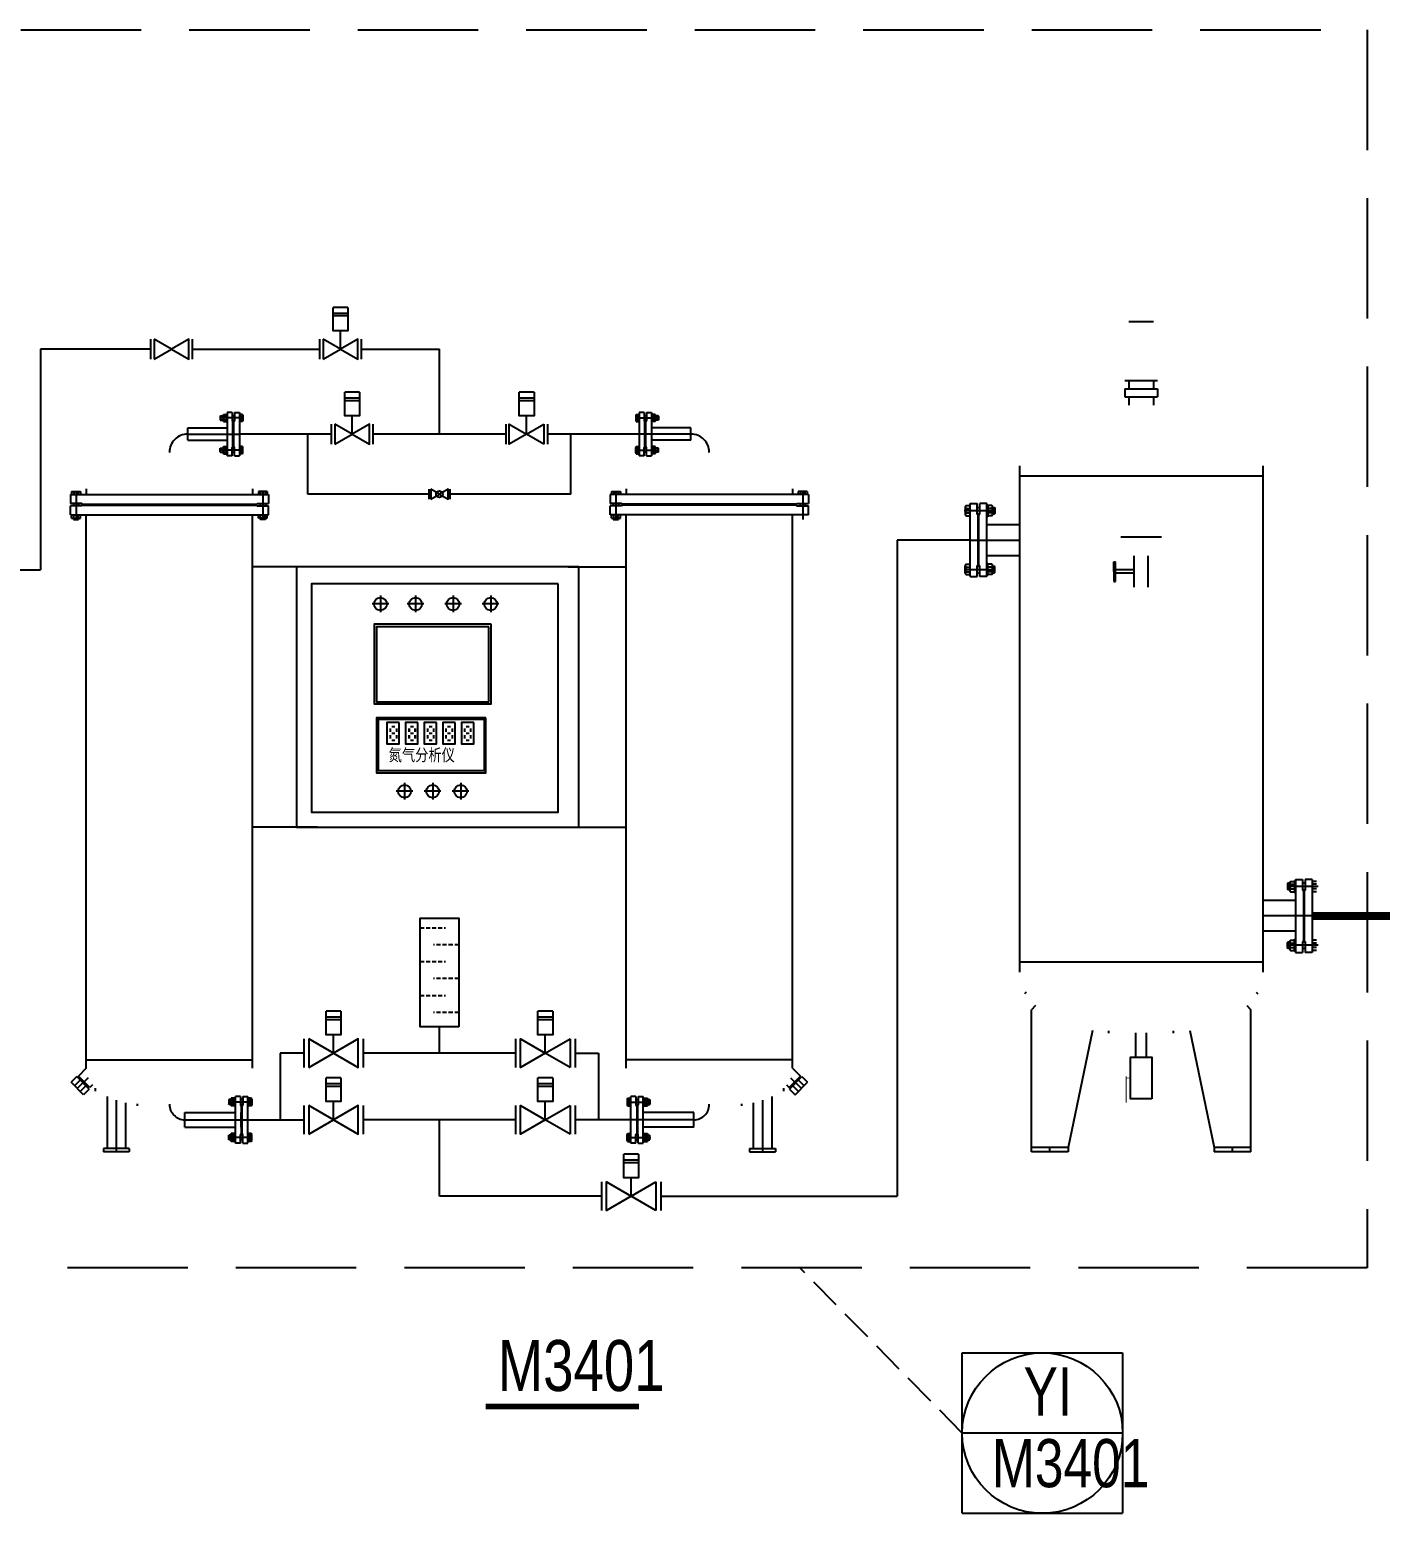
# Model space of a CAD drawing. Header units: millimetres. Extents: x 9671 to 25689, y -17516 to -2951.
# Drawn here: x 24621.1 to 24705.2, y -4465 to -4372.5 of the extents above; entities that cross this region are included whole.
import ezdxf

# ---------------------------------------------------------------- set-up
doc = ezdxf.new("R2010")
doc.units = ezdxf.units.MM
for name, pattern in [('CENTER', [50.8, 31.75, -6.35, 6.35, -6.35]), ('DASH', [0.35, 0.25, -0.1]), ('HIDDEN', [0.375, 0.25, -0.125])]:
    doc.linetypes.add(name, pattern=pattern)
for name, color, linetype in [('instrument', 3, 'Continuous'), ('PUB_TEXT', 7, 'Continuous'), ('sb', 2, 'Continuous'), ('信号线', 6, 'DASH'), ('图框', 4, 'Continuous')]:
    doc.layers.add(name, color=color, linetype=linetype)
doc.layers.add('放空气管', color=7, linetype='o_LINE', lineweight=30)
doc.styles.add('QSDI', font='SimSun.ttf', dxfattribs={"width": 0.8})
doc.styles.add('SEI', font='vcadtxt1.shx', dxfattribs={"width": 0.8, "bigfont": 'vcadhz.shx'})
doc.styles.add('标准绘图汉字', font='VCADTXT1', dxfattribs={"width": 0.8, "bigfont": 'VCADHZ'})
doc.linetypes.add('o_LINE', pattern='A,0.5,-0.2,["o",Standard,S=0.1,R=0,X=-0.1,Y=-0.05],-0.2', length=0.9)

msp = doc.modelspace()

# ---------------------------------------------------------------- linework, layer by layer
for p, q in [((24640.902, -4389.856), (24639.977, -4389.856)), ((24640.902, -4390.221), (24639.977, -4390.221)), ((24640.902, -4390.381), (24639.977, -4390.381)), ((24689.575, -4390.735), (24691.093, -4390.735)), ((24628.603, -4391.837), (24628.603, -4393.085)), ((24629.902, -4392.461), (24628.821, -4391.837)), ((24628.821, -4391.837), (24628.821, -4393.085)), ((24631.202, -4391.837), (24631.202, -4393.085)), ((24639.14, -4391.837), (24639.14, -4393.085)), ((24639.358, -4391.837), (24639.358, -4393.085)), ((24640.439, -4392.461), (24639.358, -4391.837)), ((24640.439, -4392.461), (24640.439, -4391.317)), ((24641.739, -4391.837), (24641.739, -4393.085)), ((24628.603, -4392.461), (24621.739, -4392.461)), ((24621.739, -4392.461), (24621.739, -4406.199)), ((24628.821, -4393.085), (24629.902, -4392.461)), ((24631.202, -4392.461), (24639.14, -4392.461)), ((24639.358, -4393.085), (24640.439, -4392.461)), ((24641.739, -4392.461), (24646.601, -4392.461)), ((24646.601, -4397.745), (24646.601, -4392.461)), ((24689.322, -4394.41), (24691.345, -4394.41)), ((24689.575, -4394.41), (24689.575, -4394.916)), ((24689.995, -4394.41), (24690.673, -4394.41)), ((24691.093, -4394.41), (24691.093, -4394.916)), ((24641.627, -4395.141), (24640.702, -4395.141)), ((24641.627, -4395.506), (24640.702, -4395.506)), ((24652.501, -4395.141), (24651.576, -4395.141)), ((24652.501, -4395.506), (24651.576, -4395.506)), ((24689.322, -4394.916), (24691.345, -4394.916)), ((24689.322, -4394.916), (24689.322, -4395.422)), ((24689.322, -4395.422), (24691.345, -4395.422)), ((24689.575, -4395.422), (24689.575, -4395.938)), ((24691.093, -4395.422), (24691.093, -4395.938)), ((24691.345, -4394.916), (24691.345, -4395.422)), ((24633.34, -4396.48), (24633.34, -4396.998)), ((24633.34, -4396.48), (24633.381, -4396.48)), ((24633.381, -4396.39), (24633.381, -4399.1)), ((24633.686, -4396.39), (24633.381, -4396.39)), ((24633.686, -4396.39), (24633.686, -4396.92)), ((24633.844, -4396.39), (24633.844, -4396.92)), ((24633.844, -4396.39), (24634.149, -4396.39)), ((24634.149, -4396.39), (24634.149, -4399.1)), ((24641.627, -4395.665), (24640.702, -4395.665)), ((24652.501, -4395.665), (24651.576, -4395.665)), ((24659.054, -4396.39), (24659.054, -4399.1)), ((24659.359, -4396.39), (24659.054, -4396.39)), ((24659.359, -4396.39), (24659.359, -4396.92)), ((24659.517, -4396.39), (24659.517, -4396.92)), ((24659.517, -4396.39), (24659.822, -4396.39)), ((24659.822, -4396.39), (24659.822, -4399.1)), ((24659.862, -4396.48), (24659.822, -4396.48)), ((24659.862, -4396.48), (24659.862, -4396.998)), ((24630.924, -4398.126), (24630.924, -4397.364)), ((24630.924, -4397.364), (24633.381, -4397.364)), ((24632.948, -4396.621), (24632.96, -4396.611)), ((24632.948, -4396.621), (24632.948, -4396.862)), ((24632.948, -4396.862), (24632.96, -4396.872)), ((24632.96, -4396.611), (24632.96, -4396.872)), ((24632.96, -4396.611), (24633.134, -4396.611)), ((24632.96, -4396.872), (24633.134, -4396.872)), ((24633.134, -4396.57), (24633.134, -4396.913)), ((24633.157, -4396.516), (24633.34, -4396.516)), ((24633.157, -4396.629), (24633.34, -4396.629)), ((24633.157, -4396.854), (24633.34, -4396.854)), ((24633.157, -4396.967), (24633.34, -4396.967)), ((24633.34, -4396.998), (24633.381, -4396.998)), ((24633.686, -4396.611), (24633.844, -4396.611)), ((24633.686, -4396.872), (24633.844, -4396.872)), ((24633.742, -4398.505), (24633.742, -4396.985)), ((24633.788, -4396.985), (24633.742, -4396.985)), ((24633.788, -4398.505), (24633.788, -4396.985)), ((24634.333, -4396.516), (24634.149, -4396.516)), ((24634.333, -4396.629), (24634.149, -4396.629)), ((24634.333, -4396.854), (24634.149, -4396.854)), ((24634.333, -4396.967), (24634.149, -4396.967)), ((24634.356, -4396.57), (24634.356, -4396.913)), ((24639.865, -4397.121), (24639.865, -4398.369)), ((24641.164, -4397.745), (24640.084, -4397.121)), ((24640.084, -4397.121), (24640.084, -4398.369)), ((24641.164, -4397.745), (24641.164, -4396.601)), ((24642.464, -4397.121), (24642.464, -4398.369)), ((24650.739, -4397.121), (24650.739, -4398.369)), ((24652.038, -4397.745), (24652.038, -4396.601)), ((24652.038, -4397.745), (24653.119, -4397.121)), ((24653.119, -4397.121), (24653.119, -4398.369)), ((24653.338, -4397.121), (24653.338, -4398.369)), ((24658.847, -4396.57), (24658.847, -4396.913)), ((24658.87, -4396.516), (24659.054, -4396.516)), ((24658.87, -4396.629), (24659.054, -4396.629)), ((24658.87, -4396.854), (24659.054, -4396.854)), ((24658.87, -4396.967), (24659.054, -4396.967)), ((24659.517, -4396.611), (24659.359, -4396.611)), ((24659.517, -4396.872), (24659.359, -4396.872)), ((24659.415, -4398.505), (24659.415, -4396.985)), ((24659.415, -4396.985), (24659.461, -4396.985)), ((24659.461, -4398.505), (24659.461, -4396.985)), ((24659.862, -4396.998), (24659.822, -4396.998)), ((24662.279, -4397.364), (24659.822, -4397.364)), ((24660.046, -4396.516), (24659.862, -4396.516)), ((24660.046, -4396.629), (24659.862, -4396.629)), ((24660.046, -4396.854), (24659.862, -4396.854)), ((24660.046, -4396.967), (24659.862, -4396.967)), ((24660.069, -4396.57), (24660.069, -4396.913)), ((24660.243, -4396.611), (24660.069, -4396.611)), ((24660.243, -4396.872), (24660.069, -4396.872)), ((24660.243, -4396.611), (24660.243, -4396.872)), ((24660.255, -4396.621), (24660.243, -4396.611)), ((24660.255, -4396.862), (24660.243, -4396.872)), ((24660.255, -4396.621), (24660.255, -4396.862)), ((24662.279, -4398.126), (24662.279, -4397.364)), ((24630.924, -4398.126), (24633.381, -4398.126)), ((24639.865, -4397.745), (24634.149, -4397.745)), ((24638.413, -4401.488), (24638.413, -4397.745)), ((24640.084, -4398.369), (24641.164, -4397.745)), ((24650.739, -4397.745), (24642.464, -4397.745)), ((24653.119, -4398.369), (24652.038, -4397.745)), ((24659.054, -4397.745), (24653.338, -4397.745)), ((24654.79, -4401.488), (24654.79, -4397.745)), ((24662.279, -4398.126), (24659.822, -4398.126)), ((24632.948, -4398.628), (24632.96, -4398.618)), ((24632.948, -4398.869), (24632.948, -4398.628)), ((24632.948, -4398.869), (24632.96, -4398.879)), ((24632.96, -4398.879), (24632.96, -4398.618)), ((24632.96, -4398.618), (24633.134, -4398.618)), ((24632.96, -4398.879), (24633.134, -4398.879)), ((24633.134, -4398.92), (24633.134, -4398.577)), ((24633.157, -4398.523), (24633.34, -4398.523)), ((24633.157, -4398.636), (24633.34, -4398.636)), ((24633.157, -4398.861), (24633.34, -4398.861)), ((24633.157, -4398.974), (24633.34, -4398.974)), ((24633.34, -4399.01), (24633.34, -4398.492)), ((24633.34, -4398.492), (24633.381, -4398.492)), ((24633.34, -4399.01), (24633.381, -4399.01)), ((24633.686, -4399.1), (24633.381, -4399.1)), ((24633.686, -4399.1), (24633.686, -4398.57)), ((24633.686, -4398.618), (24633.844, -4398.618)), ((24633.686, -4398.879), (24633.844, -4398.879)), ((24633.788, -4398.505), (24633.742, -4398.505)), ((24633.844, -4399.1), (24633.844, -4398.57)), ((24633.844, -4399.1), (24634.149, -4399.1)), ((24634.333, -4398.523), (24634.149, -4398.523)), ((24634.333, -4398.636), (24634.149, -4398.636)), ((24634.333, -4398.861), (24634.149, -4398.861)), ((24634.333, -4398.974), (24634.149, -4398.974)), ((24634.356, -4398.92), (24634.356, -4398.577)), ((24658.847, -4398.92), (24658.847, -4398.577)), ((24658.87, -4398.523), (24659.054, -4398.523)), ((24658.87, -4398.636), (24659.054, -4398.636)), ((24658.87, -4398.861), (24659.054, -4398.861)), ((24658.87, -4398.974), (24659.054, -4398.974)), ((24659.359, -4399.1), (24659.054, -4399.1)), ((24659.359, -4399.1), (24659.359, -4398.57)), ((24659.517, -4398.618), (24659.359, -4398.618)), ((24659.517, -4398.879), (24659.359, -4398.879)), ((24659.415, -4398.505), (24659.461, -4398.505)), ((24659.517, -4399.1), (24659.517, -4398.57)), ((24659.517, -4399.1), (24659.822, -4399.1)), ((24659.862, -4398.492), (24659.822, -4398.492)), ((24659.862, -4399.01), (24659.822, -4399.01)), ((24659.862, -4399.01), (24659.862, -4398.492)), ((24660.046, -4398.523), (24659.862, -4398.523)), ((24660.046, -4398.636), (24659.862, -4398.636)), ((24660.046, -4398.861), (24659.862, -4398.861)), ((24660.046, -4398.974), (24659.862, -4398.974)), ((24660.069, -4398.92), (24660.069, -4398.577)), ((24660.243, -4398.618), (24660.069, -4398.618)), ((24660.243, -4398.879), (24660.069, -4398.879)), ((24660.243, -4398.879), (24660.243, -4398.618)), ((24660.255, -4398.628), (24660.243, -4398.618)), ((24660.255, -4398.869), (24660.243, -4398.879)), ((24660.255, -4398.869), (24660.255, -4398.628)), ((24682.747, -4399.721), (24682.747, -4431.271)), ((24697.921, -4399.721), (24697.921, -4431.271)), ((24682.747, -4400.353), (24697.921, -4400.353)), ((24623.608, -4401.514), (24635.951, -4401.514)), ((24623.608, -4401.514), (24623.608, -4402.073)), ((24623.681, -4401.313), (24623.681, -4401.514)), ((24623.681, -4401.313), (24624.237, -4401.313)), ((24623.82, -4401.313), (24623.82, -4401.514)), ((24624.098, -4401.313), (24624.098, -4401.514)), ((24624.237, -4401.313), (24624.237, -4401.514)), ((24624.601, -4401.151), (24624.601, -4401.514)), ((24634.958, -4401.151), (24634.958, -4401.514)), ((24635.322, -4401.313), (24635.322, -4401.514)), ((24635.878, -4401.313), (24635.322, -4401.313)), ((24635.462, -4401.313), (24635.462, -4401.514)), ((24635.739, -4401.313), (24635.739, -4401.514)), ((24635.878, -4401.313), (24635.878, -4401.514)), ((24635.951, -4401.514), (24635.951, -4402.073)), ((24645.952, -4401.488), (24638.413, -4401.488)), ((24645.952, -4401.176), (24645.952, -4401.8)), ((24646.601, -4401.488), (24646.061, -4401.176)), ((24646.061, -4401.176), (24646.061, -4401.8)), ((24646.061, -4401.8), (24646.601, -4401.488)), ((24647.251, -4401.176), (24647.251, -4401.8)), ((24654.79, -4401.488), (24647.251, -4401.488)), ((24669.595, -4401.514), (24657.251, -4401.514)), ((24657.251, -4401.514), (24657.251, -4402.073)), ((24657.325, -4401.313), (24657.881, -4401.313)), ((24657.325, -4401.313), (24657.325, -4401.514)), ((24657.464, -4401.313), (24657.464, -4401.514)), ((24657.741, -4401.313), (24657.741, -4401.514)), ((24657.881, -4401.313), (24657.881, -4401.514)), ((24658.245, -4401.151), (24658.245, -4401.514)), ((24668.601, -4401.151), (24668.601, -4401.514)), ((24668.966, -4401.313), (24668.966, -4401.514)), ((24669.522, -4401.313), (24668.966, -4401.313)), ((24669.105, -4401.313), (24669.105, -4401.514)), ((24669.382, -4401.313), (24669.382, -4401.514)), ((24669.522, -4401.313), (24669.522, -4401.514)), ((24669.595, -4401.514), (24669.595, -4402.073)), ((24624.318, -4402.073), (24623.608, -4402.073)), ((24623.608, -4402.776), (24623.608, -4402.217)), ((24624.318, -4402.217), (24623.608, -4402.217)), ((24623.608, -4402.776), (24635.951, -4402.776)), ((24623.681, -4402.977), (24623.681, -4402.776)), ((24623.798, -4402.073), (24623.798, -4402.217)), ((24623.82, -4402.977), (24623.82, -4402.776)), ((24624.098, -4402.977), (24624.098, -4402.776)), ((24624.12, -4402.073), (24624.12, -4402.217)), ((24624.237, -4402.977), (24624.237, -4402.776)), ((24624.36, -4402.116), (24624.318, -4402.073)), ((24624.36, -4402.174), (24624.318, -4402.217)), ((24624.36, -4402.116), (24635.199, -4402.116)), ((24624.36, -4402.174), (24624.36, -4402.116)), ((24624.36, -4402.174), (24635.199, -4402.174)), ((24624.601, -4437.251), (24624.601, -4402.776)), ((24634.958, -4437.251), (24634.958, -4402.776)), ((24635.199, -4402.116), (24635.241, -4402.073)), ((24635.199, -4402.174), (24635.199, -4402.116)), ((24635.199, -4402.174), (24635.241, -4402.217)), ((24635.241, -4402.073), (24635.951, -4402.073)), ((24635.241, -4402.073), (24635.44, -4402.073)), ((24635.241, -4402.217), (24635.951, -4402.217)), ((24635.241, -4402.217), (24635.44, -4402.217)), ((24635.322, -4402.977), (24635.322, -4402.776)), ((24635.44, -4402.073), (24635.44, -4402.217)), ((24635.462, -4402.977), (24635.462, -4402.776)), ((24635.739, -4402.977), (24635.739, -4402.776)), ((24635.761, -4402.073), (24635.761, -4402.217)), ((24635.878, -4402.977), (24635.878, -4402.776)), ((24635.951, -4402.776), (24635.951, -4402.217)), ((24657.961, -4402.073), (24657.251, -4402.073)), ((24657.961, -4402.217), (24657.251, -4402.217)), ((24657.251, -4402.776), (24657.251, -4402.217)), ((24669.595, -4402.776), (24657.251, -4402.776)), ((24657.325, -4402.977), (24657.325, -4402.776)), ((24657.442, -4402.073), (24657.442, -4402.217)), ((24657.464, -4402.977), (24657.464, -4402.776)), ((24657.741, -4402.977), (24657.741, -4402.776)), ((24657.961, -4402.073), (24657.763, -4402.073)), ((24657.763, -4402.073), (24657.763, -4402.217)), ((24657.961, -4402.217), (24657.763, -4402.217)), ((24657.881, -4402.977), (24657.881, -4402.776)), ((24658.004, -4402.116), (24657.961, -4402.073)), ((24658.004, -4402.174), (24657.961, -4402.217)), ((24668.842, -4402.116), (24658.004, -4402.116)), ((24658.004, -4402.174), (24658.004, -4402.116)), ((24668.842, -4402.174), (24658.004, -4402.174)), ((24658.245, -4437.251), (24658.245, -4402.776)), ((24668.601, -4437.251), (24668.601, -4402.776)), ((24668.842, -4402.116), (24668.885, -4402.073)), ((24668.842, -4402.174), (24668.842, -4402.116)), ((24668.842, -4402.174), (24668.885, -4402.217)), ((24668.885, -4402.073), (24669.595, -4402.073)), ((24668.885, -4402.217), (24669.595, -4402.217)), ((24669.083, -4402.073), (24669.083, -4402.217)), ((24669.404, -4402.073), (24669.404, -4402.217)), ((24669.595, -4402.776), (24669.595, -4402.217)), ((24679.375, -4402.28), (24679.375, -4402.751)), ((24679.411, -4402.195), (24679.674, -4402.195)), ((24679.411, -4402.372), (24679.674, -4402.372)), ((24679.411, -4402.658), (24679.674, -4402.658)), ((24679.411, -4402.84), (24679.674, -4402.84)), ((24679.674, -4406.624), (24679.674, -4402.072)), ((24679.674, -4402.072), (24680.123, -4402.072)), ((24680.123, -4402.717), (24680.123, -4402.072)), ((24680.123, -4402.313), (24680.275, -4402.313)), ((24680.123, -4402.743), (24680.123, -4402.717)), ((24680.123, -4402.717), (24680.275, -4402.717)), ((24680.18, -4402.806), (24680.123, -4402.743)), ((24680.18, -4405.891), (24680.18, -4402.806)), ((24680.18, -4402.806), (24680.218, -4402.806)), ((24680.218, -4402.806), (24680.275, -4402.743)), ((24680.218, -4405.891), (24680.218, -4402.806)), ((24680.275, -4402.717), (24680.275, -4402.072)), ((24680.724, -4402.072), (24680.275, -4402.072)), ((24680.275, -4402.743), (24680.275, -4402.717)), ((24680.724, -4406.624), (24680.724, -4402.072)), ((24680.774, -4402.147), (24680.724, -4402.147)), ((24680.774, -4402.894), (24680.724, -4402.894)), ((24680.774, -4402.147), (24680.774, -4402.894)), ((24681.037, -4402.195), (24680.774, -4402.195)), ((24681.037, -4402.372), (24680.774, -4402.372)), ((24681.037, -4402.658), (24680.774, -4402.658)), ((24681.037, -4402.84), (24680.774, -4402.84)), ((24681.074, -4402.28), (24681.074, -4402.751)), ((24681.074, -4402.313), (24681.197, -4402.313)), ((24681.074, -4402.717), (24681.197, -4402.717)), ((24681.197, -4402.313), (24681.222, -4402.338)), ((24681.197, -4402.313), (24681.197, -4402.717)), ((24681.222, -4402.692), (24681.197, -4402.717)), ((24681.222, -4402.338), (24681.222, -4402.692)), ((24623.681, -4402.977), (24624.237, -4402.977)), ((24623.798, -4402.977), (24623.798, -4403.057)), ((24623.798, -4403.057), (24624.12, -4403.057)), ((24624.12, -4402.977), (24624.12, -4403.057)), ((24635.878, -4402.977), (24635.322, -4402.977)), ((24635.44, -4402.977), (24635.44, -4403.057)), ((24635.761, -4403.057), (24635.44, -4403.057)), ((24635.761, -4402.977), (24635.761, -4403.057)), ((24657.325, -4402.977), (24657.881, -4402.977)), ((24657.442, -4402.977), (24657.442, -4403.057)), ((24657.442, -4403.057), (24657.763, -4403.057)), ((24657.763, -4402.977), (24657.763, -4403.057)), ((24680.724, -4403.387), (24682.747, -4403.387)), ((24675.132, -4404.348), (24675.132, -4445.233)), ((24679.674, -4404.348), (24675.132, -4404.348)), ((24680.724, -4405.309), (24682.747, -4405.309)), ((24688.639, -4405.696), (24688.742, -4405.696)), ((24688.639, -4406.315), (24688.639, -4405.696)), ((24688.742, -4406.934), (24688.742, -4405.696)), ((24689.907, -4407.294), (24689.907, -4405.337)), ((24690.761, -4407.294), (24690.761, -4405.337)), ((24620.037, -4406.199), (24621.739, -4406.199)), ((24638.998, -4406.009), (24634.958, -4406.009)), ((24654.63, -4406.009), (24658.245, -4406.009)), ((24679.375, -4406.417), (24679.375, -4405.946)), ((24679.411, -4405.857), (24679.674, -4405.857)), ((24679.411, -4406.039), (24679.674, -4406.039)), ((24679.411, -4406.325), (24679.674, -4406.325)), ((24679.411, -4406.502), (24679.674, -4406.502)), ((24679.674, -4406.624), (24680.123, -4406.624)), ((24680.123, -4405.954), (24680.18, -4405.891)), ((24680.123, -4405.98), (24680.123, -4405.954)), ((24680.123, -4406.624), (24680.123, -4405.98)), ((24680.123, -4405.98), (24680.275, -4405.98)), ((24680.123, -4406.384), (24680.275, -4406.384)), ((24680.18, -4405.891), (24680.218, -4405.891)), ((24680.275, -4405.954), (24680.218, -4405.891)), ((24680.275, -4405.98), (24680.275, -4405.954)), ((24680.275, -4406.624), (24680.275, -4405.98)), ((24680.724, -4406.624), (24680.275, -4406.624)), ((24680.774, -4405.803), (24680.724, -4405.803)), ((24680.774, -4406.55), (24680.724, -4406.55)), ((24680.774, -4406.55), (24680.774, -4405.803)), ((24681.037, -4405.857), (24680.774, -4405.857)), ((24681.037, -4406.039), (24680.774, -4406.039)), ((24681.037, -4406.325), (24680.774, -4406.325)), ((24681.037, -4406.502), (24680.774, -4406.502)), ((24681.074, -4406.417), (24681.074, -4405.946)), ((24681.074, -4405.98), (24681.197, -4405.98)), ((24681.074, -4406.384), (24681.197, -4406.384)), ((24681.197, -4406.384), (24681.197, -4405.98)), ((24681.222, -4406.005), (24681.197, -4405.98)), ((24681.197, -4406.384), (24681.222, -4406.359)), ((24681.222, -4406.359), (24681.222, -4406.005)), ((24688.639, -4406.315), (24688.639, -4406.934)), ((24689.907, -4406.212), (24688.742, -4406.212)), ((24689.907, -4406.418), (24688.742, -4406.418)), ((24688.639, -4406.934), (24688.742, -4406.934)), ((24643.545, -4416.099), (24643.545, -4416.298)), ((24643.545, -4416.517), (24643.545, -4416.716)), ((24643.827, -4415.99), (24643.641, -4415.99)), ((24643.827, -4416.402), (24643.641, -4416.402)), ((24643.641, -4416.814), (24643.827, -4416.814)), ((24643.921, -4416.099), (24643.921, -4416.298)), ((24643.921, -4416.517), (24643.921, -4416.716)), ((24644.706, -4416.099), (24644.706, -4416.298)), ((24644.706, -4416.517), (24644.706, -4416.716)), ((24644.71, -4416.099), (24644.71, -4416.298)), ((24644.71, -4416.517), (24644.71, -4416.716)), ((24644.987, -4415.99), (24644.801, -4415.99)), ((24644.987, -4416.402), (24644.801, -4416.402)), ((24644.801, -4416.814), (24644.987, -4416.814)), ((24644.991, -4415.99), (24644.806, -4415.99)), ((24644.991, -4416.402), (24644.806, -4416.402)), ((24644.806, -4416.814), (24644.991, -4416.814)), ((24645.081, -4416.099), (24645.081, -4416.298)), ((24645.081, -4416.517), (24645.081, -4416.716)), ((24645.086, -4416.099), (24645.086, -4416.298)), ((24645.086, -4416.517), (24645.086, -4416.716)), ((24645.87, -4416.099), (24645.87, -4416.298)), ((24645.87, -4416.517), (24645.87, -4416.716)), ((24646.152, -4415.99), (24645.966, -4415.99)), ((24646.152, -4416.402), (24645.966, -4416.402)), ((24645.966, -4416.814), (24646.152, -4416.814)), ((24646.246, -4416.099), (24646.246, -4416.298)), ((24646.246, -4416.517), (24646.246, -4416.716)), ((24647.015, -4416.099), (24647.015, -4416.298)), ((24647.015, -4416.517), (24647.015, -4416.716)), ((24647.296, -4415.99), (24647.111, -4415.99)), ((24647.296, -4416.402), (24647.111, -4416.402)), ((24647.111, -4416.814), (24647.296, -4416.814)), ((24647.391, -4416.099), (24647.391, -4416.298)), ((24647.391, -4416.517), (24647.391, -4416.716)), ((24648.175, -4416.099), (24648.175, -4416.298)), ((24648.175, -4416.517), (24648.175, -4416.716)), ((24648.456, -4415.99), (24648.27, -4415.99)), ((24648.456, -4416.402), (24648.27, -4416.402)), ((24648.27, -4416.814), (24648.456, -4416.814)), ((24648.55, -4416.099), (24648.55, -4416.298)), ((24648.55, -4416.517), (24648.55, -4416.716)), ((24638.998, -4422.235), (24634.958, -4422.235)), ((24654.63, -4422.235), (24658.245, -4422.235)), ((24699.471, -4425.735), (24699.446, -4425.76)), ((24699.446, -4425.76), (24699.446, -4426.114)), ((24699.471, -4425.735), (24699.471, -4426.14)), ((24699.594, -4425.735), (24699.471, -4425.735)), ((24699.594, -4425.702), (24699.594, -4426.173)), ((24699.63, -4425.617), (24699.893, -4425.617)), ((24699.63, -4425.795), (24699.893, -4425.795)), ((24699.63, -4426.08), (24699.893, -4426.08)), ((24699.893, -4425.569), (24699.893, -4426.316)), ((24699.893, -4425.569), (24699.944, -4425.569)), ((24699.944, -4425.495), (24699.944, -4430.047)), ((24699.944, -4425.495), (24700.393, -4425.495)), ((24700.393, -4425.495), (24700.393, -4426.14)), ((24700.544, -4425.735), (24700.393, -4425.735)), ((24700.544, -4425.495), (24700.544, -4426.14)), ((24700.993, -4425.495), (24700.544, -4425.495)), ((24700.993, -4425.495), (24700.993, -4430.047)), ((24701.256, -4425.617), (24700.993, -4425.617)), ((24701.256, -4425.795), (24700.993, -4425.795)), ((24701.256, -4426.08), (24700.993, -4426.08)), ((24699.944, -4426.81), (24697.921, -4426.81)), ((24699.446, -4426.114), (24699.471, -4426.14)), ((24699.594, -4426.14), (24699.471, -4426.14)), ((24699.63, -4426.262), (24699.893, -4426.262)), ((24699.893, -4426.316), (24699.944, -4426.316)), ((24700.393, -4426.14), (24700.393, -4426.165)), ((24700.544, -4426.14), (24700.393, -4426.14)), ((24700.393, -4426.165), (24700.45, -4426.228)), ((24700.45, -4426.228), (24700.45, -4429.314)), ((24700.488, -4426.228), (24700.45, -4426.228)), ((24700.544, -4426.165), (24700.488, -4426.228)), ((24700.488, -4426.228), (24700.488, -4429.314)), ((24700.544, -4426.14), (24700.544, -4426.165)), ((24701.256, -4426.262), (24700.993, -4426.262)), ((24699.944, -4428.732), (24697.921, -4428.732)), ((24699.446, -4429.427), (24699.471, -4429.402)), ((24699.446, -4429.781), (24699.446, -4429.427)), ((24699.471, -4429.807), (24699.446, -4429.781)), ((24699.471, -4429.807), (24699.471, -4429.402)), ((24699.594, -4429.402), (24699.471, -4429.402)), ((24699.594, -4429.839), (24699.594, -4429.368)), ((24699.63, -4429.28), (24699.893, -4429.28)), ((24699.63, -4429.461), (24699.893, -4429.461)), ((24699.63, -4429.747), (24699.893, -4429.747)), ((24699.893, -4429.226), (24699.944, -4429.226)), ((24699.893, -4429.973), (24699.893, -4429.226)), ((24700.45, -4429.314), (24700.393, -4429.377)), ((24700.393, -4429.377), (24700.393, -4429.402)), ((24700.393, -4429.402), (24700.393, -4430.047)), ((24700.544, -4429.402), (24700.393, -4429.402)), ((24700.488, -4429.314), (24700.45, -4429.314)), ((24700.488, -4429.314), (24700.544, -4429.377)), ((24700.544, -4429.377), (24700.544, -4429.402)), ((24700.544, -4429.402), (24700.544, -4430.047)), ((24701.256, -4429.28), (24700.993, -4429.28)), ((24701.256, -4429.461), (24700.993, -4429.461)), ((24701.256, -4429.747), (24700.993, -4429.747)), ((24682.747, -4430.638), (24697.921, -4430.638)), ((24699.594, -4429.807), (24699.471, -4429.807)), ((24699.63, -4429.924), (24699.893, -4429.924)), ((24699.893, -4429.973), (24699.944, -4429.973)), ((24699.944, -4430.047), (24700.393, -4430.047)), ((24700.544, -4429.807), (24700.393, -4429.807)), ((24700.993, -4430.047), (24700.544, -4430.047)), ((24701.256, -4429.924), (24700.993, -4429.924)), ((24683.17, -4432.52), (24683.061, -4432.628)), ((24697.498, -4432.52), (24697.607, -4432.628)), ((24683.759, -4433.362), (24683.506, -4433.614)), ((24696.909, -4433.362), (24697.162, -4433.614)), ((24640.465, -4433.717), (24639.54, -4433.717)), ((24640.465, -4434.082), (24639.54, -4434.082)), ((24640.465, -4434.241), (24639.54, -4434.241)), ((24653.663, -4433.717), (24652.738, -4433.717)), ((24653.663, -4434.082), (24652.738, -4434.082)), ((24653.663, -4434.241), (24652.738, -4434.241)), ((24683.506, -4442.466), (24683.506, -4433.614)), ((24697.162, -4442.466), (24697.162, -4433.614)), ((24640.002, -4436.321), (24640.002, -4435.178)), ((24646.601, -4436.321), (24646.601, -4434.684)), ((24653.201, -4436.321), (24653.201, -4435.178)), ((24687.299, -4434.903), (24685.782, -4442.213)), ((24688.311, -4435.08), (24688.311, -4434.927)), ((24689.995, -4436.581), (24689.995, -4435.06)), ((24690.673, -4436.581), (24690.673, -4435.06)), ((24692.357, -4435.08), (24692.357, -4434.927)), ((24693.369, -4434.903), (24694.886, -4442.213)), ((24638.146, -4435.43), (24638.146, -4437.213)), ((24638.458, -4435.43), (24638.458, -4437.213)), ((24640.002, -4436.321), (24638.458, -4435.43)), ((24641.858, -4435.43), (24641.858, -4437.213)), ((24651.344, -4435.43), (24651.344, -4437.213)), ((24653.201, -4436.321), (24654.745, -4435.43)), ((24654.745, -4435.43), (24654.745, -4437.213)), ((24655.057, -4435.43), (24655.057, -4437.213)), ((24624.601, -4436.743), (24634.958, -4436.743)), ((24636.686, -4436.321), (24636.686, -4440.476)), ((24638.146, -4436.321), (24636.686, -4436.321)), ((24638.458, -4437.213), (24640.002, -4436.321)), ((24651.344, -4436.321), (24641.858, -4436.321)), ((24654.745, -4437.213), (24653.201, -4436.321)), ((24655.057, -4436.321), (24656.516, -4436.321)), ((24656.516, -4436.321), (24656.516, -4440.476)), ((24668.601, -4436.743), (24658.245, -4436.743)), ((24689.995, -4436.581), (24690.673, -4436.581)), ((24624.005, -4437.785), (24623.65, -4438.14)), ((24624.218, -4437.998), (24623.863, -4438.353)), ((24624.786, -4438.566), (24624.005, -4437.785)), ((24624.14, -4437.792), (24624.076, -4437.856)), ((24624.601, -4437.26), (24624.105, -4437.757)), ((24624.814, -4438.466), (24624.105, -4437.757)), ((24640.465, -4437.872), (24639.54, -4437.872)), ((24653.663, -4437.872), (24652.738, -4437.872)), ((24668.389, -4438.466), (24669.098, -4437.757)), ((24668.417, -4438.566), (24669.198, -4437.785)), ((24668.601, -4437.26), (24669.098, -4437.757)), ((24668.985, -4437.998), (24669.339, -4438.353)), ((24669.063, -4437.792), (24669.127, -4437.856)), ((24669.198, -4437.785), (24669.552, -4438.14)), ((24624.431, -4438.921), (24623.65, -4438.14)), ((24624.573, -4438.353), (24624.218, -4438.708)), ((24624.786, -4438.566), (24624.431, -4438.921)), ((24624.779, -4438.431), (24624.715, -4438.495)), ((24624.977, -4438.304), (24624.814, -4438.466)), ((24625.163, -4438.498), (24625.163, -4438.703)), ((24633.894, -4441.931), (24633.894, -4439.021)), ((24634.209, -4439.021), (24633.894, -4439.021)), ((24634.209, -4439.021), (24634.209, -4439.546)), ((24634.349, -4439.021), (24634.349, -4439.546)), ((24634.349, -4439.021), (24634.664, -4439.021)), ((24634.664, -4441.931), (24634.664, -4439.021)), ((24640.465, -4438.237), (24639.54, -4438.237)), ((24640.465, -4438.396), (24639.54, -4438.396)), ((24653.663, -4438.237), (24652.738, -4438.237)), ((24653.663, -4438.396), (24652.738, -4438.396)), ((24658.539, -4441.931), (24658.539, -4439.021)), ((24658.854, -4439.021), (24658.539, -4439.021)), ((24658.854, -4439.021), (24658.854, -4439.546)), ((24658.994, -4439.021), (24658.994, -4439.546)), ((24658.994, -4439.021), (24659.309, -4439.021)), ((24659.309, -4441.931), (24659.309, -4439.021)), ((24668.039, -4438.498), (24668.039, -4438.703)), ((24668.226, -4438.304), (24668.389, -4438.466)), ((24668.417, -4438.566), (24668.772, -4438.921)), ((24668.424, -4438.431), (24668.488, -4438.495)), ((24668.63, -4438.353), (24668.985, -4438.708)), ((24668.772, -4438.921), (24669.552, -4438.14)), ((24625.894, -4439.034), (24625.894, -4442.265)), ((24627.042, -4439.424), (24627.042, -4442.265)), ((24627.773, -4439.474), (24627.773, -4439.597)), ((24633.488, -4439.222), (24633.476, -4439.232)), ((24633.476, -4439.232), (24633.476, -4439.513)), ((24633.488, -4439.523), (24633.476, -4439.513)), ((24633.488, -4439.222), (24633.488, -4439.523)), ((24633.611, -4439.222), (24633.488, -4439.222)), ((24633.611, -4439.523), (24633.488, -4439.523)), ((24633.611, -4439.185), (24633.611, -4439.56)), ((24633.854, -4439.128), (24633.635, -4439.128)), ((24633.854, -4439.25), (24633.635, -4439.25)), ((24633.854, -4439.494), (24633.635, -4439.494)), ((24633.854, -4439.616), (24633.635, -4439.616)), ((24633.854, -4439.099), (24633.854, -4439.644)), ((24633.854, -4439.099), (24633.894, -4439.099)), ((24633.854, -4439.644), (24633.894, -4439.644)), ((24634.349, -4439.222), (24634.209, -4439.222)), ((24634.349, -4439.523), (24634.209, -4439.523)), ((24634.255, -4439.64), (24634.255, -4441.312)), ((24634.302, -4439.64), (24634.255, -4439.64)), ((24634.302, -4439.64), (24634.302, -4441.312)), ((24634.883, -4439.128), (24634.664, -4439.128)), ((24634.883, -4439.25), (24634.664, -4439.25)), ((24634.883, -4439.494), (24634.664, -4439.494)), ((24634.883, -4439.616), (24634.664, -4439.616)), ((24634.906, -4439.185), (24634.906, -4439.559)), ((24638.146, -4439.585), (24638.146, -4441.367)), ((24638.458, -4439.585), (24638.458, -4441.367)), ((24640.002, -4440.476), (24638.458, -4439.585)), ((24640.002, -4440.476), (24640.002, -4439.332)), ((24641.858, -4439.585), (24641.858, -4441.367)), ((24651.344, -4439.585), (24651.344, -4441.367)), ((24653.201, -4440.476), (24653.201, -4439.332)), ((24653.201, -4440.476), (24654.745, -4439.585)), ((24654.745, -4439.585), (24654.745, -4441.367)), ((24655.057, -4439.585), (24655.057, -4441.367)), ((24658.296, -4439.185), (24658.296, -4439.559)), ((24658.32, -4439.128), (24658.539, -4439.128)), ((24658.32, -4439.25), (24658.539, -4439.25)), ((24658.32, -4439.494), (24658.539, -4439.494)), ((24658.32, -4439.616), (24658.539, -4439.616)), ((24658.854, -4439.222), (24658.994, -4439.222)), ((24658.854, -4439.523), (24658.994, -4439.523)), ((24658.9, -4439.64), (24658.9, -4441.312)), ((24658.9, -4439.64), (24658.947, -4439.64)), ((24658.947, -4439.64), (24658.947, -4441.312)), ((24659.349, -4439.099), (24659.309, -4439.099)), ((24659.349, -4439.644), (24659.309, -4439.644)), ((24659.349, -4439.099), (24659.349, -4439.644)), ((24659.349, -4439.128), (24659.568, -4439.128)), ((24659.349, -4439.25), (24659.568, -4439.25)), ((24659.349, -4439.494), (24659.568, -4439.494)), ((24659.349, -4439.616), (24659.568, -4439.616)), ((24659.591, -4439.185), (24659.591, -4439.56)), ((24659.591, -4439.222), (24659.714, -4439.222)), ((24659.591, -4439.523), (24659.714, -4439.523)), ((24659.714, -4439.222), (24659.727, -4439.232)), ((24659.714, -4439.222), (24659.714, -4439.523)), ((24659.714, -4439.523), (24659.727, -4439.513)), ((24659.727, -4439.232), (24659.727, -4439.513)), ((24665.43, -4439.474), (24665.43, -4439.597)), ((24666.161, -4439.424), (24666.161, -4442.265)), ((24667.309, -4439.034), (24667.309, -4442.265)), ((24630.743, -4440.928), (24630.743, -4440.024)), ((24630.743, -4440.024), (24633.894, -4440.024)), ((24634.255, -4440.928), (24634.255, -4440.024)), ((24634.664, -4440.476), (24638.146, -4440.476)), ((24638.458, -4441.367), (24640.002, -4440.476)), ((24651.344, -4440.476), (24641.858, -4440.476)), ((24646.601, -4445.233), (24646.601, -4440.476)), ((24654.745, -4441.367), (24653.201, -4440.476)), ((24658.539, -4440.476), (24655.057, -4440.476)), ((24658.947, -4440.928), (24658.947, -4440.024)), ((24662.46, -4440.024), (24659.309, -4440.024)), ((24662.46, -4440.928), (24662.46, -4440.024)), ((24630.743, -4440.928), (24633.894, -4440.928)), ((24633.488, -4441.429), (24633.476, -4441.439)), ((24633.476, -4441.72), (24633.476, -4441.439)), ((24633.488, -4441.731), (24633.476, -4441.72)), ((24633.611, -4441.429), (24633.488, -4441.429)), ((24633.488, -4441.731), (24633.488, -4441.429)), ((24633.611, -4441.731), (24633.488, -4441.731)), ((24633.611, -4441.767), (24633.611, -4441.393)), ((24633.854, -4441.336), (24633.635, -4441.336)), ((24633.854, -4441.458), (24633.635, -4441.458)), ((24633.854, -4441.702), (24633.635, -4441.702)), ((24633.854, -4441.853), (24633.854, -4441.308)), ((24633.854, -4441.308), (24633.894, -4441.308)), ((24634.209, -4441.931), (24634.209, -4441.407)), ((24634.349, -4441.429), (24634.209, -4441.429)), ((24634.349, -4441.731), (24634.209, -4441.731)), ((24634.302, -4441.312), (24634.255, -4441.312)), ((24634.349, -4441.931), (24634.349, -4441.407)), ((24634.883, -4441.336), (24634.664, -4441.336)), ((24634.883, -4441.458), (24634.664, -4441.458)), ((24634.883, -4441.702), (24634.664, -4441.702)), ((24634.906, -4441.767), (24634.906, -4441.393)), ((24658.296, -4441.767), (24658.296, -4441.393)), ((24658.32, -4441.336), (24658.539, -4441.336)), ((24658.32, -4441.458), (24658.539, -4441.458)), ((24658.32, -4441.702), (24658.539, -4441.702)), ((24658.854, -4441.931), (24658.854, -4441.407)), ((24658.854, -4441.429), (24658.994, -4441.429)), ((24658.854, -4441.731), (24658.994, -4441.731)), ((24658.9, -4441.312), (24658.947, -4441.312)), ((24658.994, -4441.931), (24658.994, -4441.407)), ((24662.46, -4440.928), (24659.309, -4440.928)), ((24659.349, -4441.308), (24659.309, -4441.308)), ((24659.349, -4441.853), (24659.349, -4441.308)), ((24659.349, -4441.336), (24659.568, -4441.336)), ((24659.349, -4441.458), (24659.568, -4441.458)), ((24659.349, -4441.702), (24659.568, -4441.702)), ((24659.591, -4441.767), (24659.591, -4441.393)), ((24659.591, -4441.429), (24659.714, -4441.429)), ((24659.591, -4441.731), (24659.714, -4441.731)), ((24659.714, -4441.731), (24659.714, -4441.429)), ((24659.714, -4441.429), (24659.727, -4441.439)), ((24659.714, -4441.731), (24659.727, -4441.72)), ((24659.727, -4441.72), (24659.727, -4441.439)), ((24627.271, -4442.265), (24625.665, -4442.265)), ((24627.271, -4442.466), (24625.665, -4442.466)), ((24627.271, -4442.265), (24627.271, -4442.466)), ((24633.854, -4441.824), (24633.635, -4441.824)), ((24633.854, -4441.853), (24633.894, -4441.853)), ((24634.209, -4441.931), (24633.894, -4441.931)), ((24634.349, -4441.931), (24634.664, -4441.931)), ((24634.883, -4441.824), (24634.664, -4441.824)), ((24659.014, -4442.629), (24658.089, -4442.629)), ((24658.32, -4441.824), (24658.539, -4441.824)), ((24658.854, -4441.931), (24658.539, -4441.931)), ((24658.994, -4441.931), (24659.309, -4441.931)), ((24659.349, -4441.853), (24659.309, -4441.853)), ((24659.349, -4441.824), (24659.568, -4441.824)), ((24665.932, -4442.265), (24667.538, -4442.265)), ((24665.932, -4442.265), (24665.932, -4442.466)), ((24665.932, -4442.466), (24667.538, -4442.466)), ((24685.782, -4442.213), (24683.506, -4442.213)), ((24685.782, -4442.466), (24683.506, -4442.466)), ((24685.782, -4442.213), (24685.782, -4442.466)), ((24697.162, -4442.213), (24694.886, -4442.213)), ((24694.886, -4442.213), (24694.886, -4442.466)), ((24697.162, -4442.466), (24694.886, -4442.466)), ((24659.014, -4442.994), (24658.089, -4442.994)), ((24659.014, -4443.153), (24658.089, -4443.153)), ((24656.695, -4444.342), (24656.695, -4446.125)), ((24658.551, -4445.233), (24658.551, -4444.089)), ((24658.551, -4445.233), (24660.095, -4444.342)), ((24660.095, -4444.342), (24660.095, -4446.125)), ((24660.407, -4444.342), (24660.407, -4446.125)), ((24656.695, -4445.233), (24646.601, -4445.233)), ((24660.095, -4446.125), (24658.551, -4445.233)), ((24660.407, -4445.233), (24675.132, -4445.233))]:
    msp.add_line(p, q)
at = {"color": 1, "linetype": 'CENTER'}
for p, q in [((24634.396, -4396.741), (24632.932, -4396.741)), ((24658.807, -4396.741), (24660.271, -4396.741)), ((24630.924, -4397.745), (24634.149, -4397.745)), ((24662.279, -4397.745), (24659.054, -4397.745)), ((24634.396, -4398.749), (24632.932, -4398.749)), ((24658.807, -4398.749), (24660.271, -4398.749)), ((24623.959, -4401.313), (24623.959, -4403.057)), ((24635.6, -4401.313), (24635.6, -4403.057)), ((24657.603, -4401.313), (24657.603, -4403.057)), ((24669.244, -4401.313), (24669.244, -4403.057)), ((24679.307, -4402.515), (24681.222, -4402.515)), ((24679.674, -4404.348), (24682.747, -4404.348)), ((24689.069, -4404.147), (24691.598, -4404.147)), ((24679.307, -4406.182), (24681.222, -4406.182)), ((24701.361, -4425.937), (24699.446, -4425.937)), ((24700.993, -4427.771), (24697.921, -4427.771)), ((24701.361, -4429.604), (24699.446, -4429.604)), ((24624.715, -4437.856), (24624.041, -4438.53)), ((24668.488, -4437.856), (24669.162, -4438.53)), ((24626.468, -4439.248), (24626.468, -4442.466)), ((24634.906, -4439.372), (24633.431, -4439.372)), ((24658.296, -4439.372), (24659.772, -4439.372)), ((24666.735, -4439.248), (24666.735, -4442.466)), ((24630.743, -4440.476), (24634.664, -4440.476)), ((24662.46, -4440.476), (24658.539, -4440.476)), ((24634.906, -4441.58), (24633.431, -4441.58)), ((24658.296, -4441.58), (24659.772, -4441.58)), ((24684.644, -4442.466), (24684.644, -4442.213)), ((24696.024, -4442.466), (24696.024, -4442.213))]:
    msp.add_line(p, q, dxfattribs=at)
at = {"color": 1}
for p, q in [((24632.948, -4396.621), (24633.134, -4396.621)), ((24632.948, -4396.862), (24633.134, -4396.862)), ((24660.255, -4396.621), (24660.069, -4396.621)), ((24660.255, -4396.862), (24660.069, -4396.862)), ((24632.948, -4398.628), (24633.134, -4398.628)), ((24632.948, -4398.869), (24633.134, -4398.869)), ((24660.255, -4398.628), (24660.069, -4398.628)), ((24660.255, -4398.869), (24660.069, -4398.869)), ((24643.45, -4408.324), (24642.412, -4408.324)), ((24642.94, -4407.804), (24642.94, -4408.848)), ((24645.634, -4408.324), (24644.595, -4408.324)), ((24645.124, -4407.804), (24645.124, -4408.848)), ((24647.973, -4408.324), (24646.935, -4408.324)), ((24647.463, -4407.804), (24647.463, -4408.848)), ((24650.313, -4408.324), (24649.275, -4408.324)), ((24649.803, -4407.804), (24649.803, -4408.848)), ((24644.439, -4419.479), (24644.439, -4420.524)), ((24646.188, -4419.479), (24646.188, -4420.524)), ((24646.188, -4419.479), (24646.188, -4420.524)), ((24647.937, -4419.479), (24647.937, -4420.524)), ((24644.949, -4419.999), (24643.911, -4419.999)), ((24646.698, -4419.999), (24645.66, -4419.999)), ((24646.698, -4419.999), (24645.66, -4419.999)), ((24648.447, -4419.999), (24647.409, -4419.999)), ((24633.611, -4439.232), (24633.476, -4439.232)), ((24633.611, -4439.513), (24633.476, -4439.513)), ((24659.591, -4439.232), (24659.727, -4439.232)), ((24659.591, -4439.513), (24659.727, -4439.513)), ((24633.611, -4441.439), (24633.476, -4441.439)), ((24633.611, -4441.72), (24633.476, -4441.72)), ((24659.591, -4441.439), (24659.727, -4441.439)), ((24659.591, -4441.72), (24659.727, -4441.72))]:
    msp.add_line(p, q, dxfattribs=at)
at = {"color": 4}
for p, q in [((24681.074, -4402.338), (24681.222, -4402.338)), ((24681.074, -4402.692), (24681.222, -4402.692)), ((24681.074, -4406.005), (24681.222, -4406.005)), ((24681.074, -4406.359), (24681.222, -4406.359)), ((24699.594, -4425.76), (24699.446, -4425.76)), ((24699.594, -4426.114), (24699.446, -4426.114)), ((24699.594, -4429.427), (24699.446, -4429.427)), ((24699.594, -4429.781), (24699.446, -4429.781))]:
    msp.add_line(p, q, dxfattribs=at)
at = {"color": 3, "linetype": 'HIDDEN'}
for p, q in [((24645.396, -4428.513), (24646.986, -4428.513)), ((24647.806, -4429.567), (24646.246, -4429.567)), ((24645.396, -4430.62), (24646.986, -4430.62)), ((24647.806, -4431.674), (24646.246, -4431.674)), ((24645.396, -4432.727), (24646.986, -4432.727)), ((24647.806, -4433.781), (24646.246, -4433.781))]:
    msp.add_line(p, q, dxfattribs=at)
at = {"linetype": 'CENTER'}
for p, q in [((24625.665, -4442.265), (24625.665, -4442.466)), ((24667.538, -4442.265), (24667.538, -4442.466))]:
    msp.add_line(p, q, dxfattribs=at)
for points in [[(24640.902, -4389.856), (24640.902, -4391.317), (24639.977, -4391.317), (24639.977, -4389.856)], [(24641.627, -4395.141), (24641.627, -4396.601), (24640.702, -4396.601), (24640.702, -4395.141)], [(24652.501, -4395.141), (24652.501, -4396.601), (24651.576, -4396.601), (24651.576, -4395.141)], [(24640.465, -4433.717), (24640.465, -4435.178), (24639.54, -4435.178), (24639.54, -4433.717)], [(24653.663, -4433.717), (24653.663, -4435.178), (24652.738, -4435.178), (24652.738, -4433.717)], [(24640.465, -4437.872), (24640.465, -4439.332), (24639.54, -4439.332), (24639.54, -4437.872)], [(24653.663, -4437.872), (24653.663, -4439.332), (24652.738, -4439.332), (24652.738, -4437.872)], [(24659.014, -4442.629), (24659.014, -4444.089), (24658.089, -4444.089), (24658.089, -4442.629)]]:
    msp.add_lwpolyline(points)
for points in [[(24629.902, -4392.461), (24630.983, -4393.085), (24630.983, -4391.837)], [(24640.439, -4392.461), (24641.52, -4393.085), (24641.52, -4391.837)], [(24641.164, -4397.745), (24642.245, -4398.369), (24642.245, -4397.121)], [(24652.038, -4397.745), (24650.958, -4398.369), (24650.958, -4397.121)], [(24646.601, -4401.488), (24647.142, -4401.8), (24647.142, -4401.176)], [(24655.295, -4406.009), (24637.692, -4406.009), (24637.692, -4422.235), (24655.295, -4422.235)], [(24654.008, -4407.067), (24638.636, -4407.067), (24638.636, -4421.305), (24654.008, -4421.305)], [(24649.839, -4409.595), (24642.531, -4409.595), (24642.531, -4414.563), (24649.839, -4414.563)], [(24649.693, -4409.749), (24642.693, -4409.749), (24642.693, -4414.42), (24649.693, -4414.42)], [(24649.499, -4415.436), (24642.689, -4415.436), (24642.689, -4418.851), (24649.499, -4418.851)], [(24649.409, -4415.529), (24642.782, -4415.529), (24642.782, -4418.71), (24649.409, -4418.71)], [(24647.806, -4434.684), (24645.396, -4434.684), (24645.396, -4427.911), (24647.806, -4427.911)], [(24640.002, -4436.321), (24641.546, -4437.213), (24641.546, -4435.43)], [(24653.201, -4436.321), (24651.657, -4437.213), (24651.657, -4435.43)], [(24691.001, -4439.161), (24689.667, -4439.161), (24689.667, -4436.581), (24691.001, -4436.581)], [(24640.002, -4440.476), (24641.546, -4441.367), (24641.546, -4439.585)], [(24653.201, -4440.476), (24651.657, -4441.367), (24651.657, -4439.585)], [(24658.551, -4445.233), (24657.007, -4446.125), (24657.007, -4444.342)]]:
    msp.add_lwpolyline(points, close=True)
at = {"color": 1}
for points in [[(24644.101, -4415.713), (24643.335, -4415.713), (24643.335, -4417.053), (24644.101, -4417.053)], [(24645.266, -4415.713), (24644.5, -4415.713), (24644.5, -4417.053), (24645.266, -4417.053)], [(24645.266, -4415.713), (24644.5, -4415.713), (24644.5, -4417.053), (24645.266, -4417.053)], [(24646.431, -4415.713), (24645.664, -4415.713), (24645.664, -4417.053), (24646.431, -4417.053)], [(24647.576, -4415.713), (24646.809, -4415.713), (24646.809, -4417.053), (24647.576, -4417.053)], [(24648.752, -4415.713), (24647.985, -4415.713), (24647.985, -4417.053), (24648.752, -4417.053)]]:
    msp.add_lwpolyline(points, close=True, dxfattribs=at)
at = {"const_width": 0.0506}
for points in [[(24689.667, -4437.871), (24689.364, -4437.871)], [(24689.399, -4437.765), (24689.399, -4439.42)]]:
    msp.add_lwpolyline(points, dxfattribs=at)
for centre, radius in [((24646.601, -4401.488), 0.209), ((24642.933, -4408.328), 0.4), ((24645.117, -4408.328), 0.4), ((24647.456, -4408.328), 0.4), ((24649.796, -4408.328), 0.4), ((24644.432, -4420.003), 0.4), ((24646.181, -4420.003), 0.4), ((24647.93, -4420.003), 0.4)]:
    msp.add_circle(centre, radius)
for centre, radius, start, end in [((24633.215, -4396.573), 0.081, 135.97604, 224.02396), ((24633.424, -4396.741), 0.29, 157.20151, 202.79849), ((24633.215, -4396.91), 0.081, 136.01228, 223.98772), ((24633.784, -4396.892), 0.102, 196.08159, 245.76168), ((24633.746, -4396.892), 0.102, 294.23832, 343.91841), ((24634.275, -4396.573), 0.081, 315.97604, 44.02396), ((24634.065, -4396.741), 0.29, 337.20151, 22.79849), ((24634.275, -4396.91), 0.081, 316.01228, 43.98772), ((24658.928, -4396.573), 0.081, 135.97604, 224.02396), ((24659.138, -4396.741), 0.29, 157.20151, 202.79849), ((24658.928, -4396.91), 0.081, 136.01228, 223.98772), ((24659.457, -4396.892), 0.102, 196.08159, 245.76168), ((24659.419, -4396.892), 0.102, 294.23832, 343.91841), ((24659.988, -4396.573), 0.081, 315.97604, 44.02396), ((24659.778, -4396.741), 0.29, 337.20151, 22.79849), ((24659.988, -4396.91), 0.081, 316.01228, 43.98772), ((24633.215, -4398.58), 0.081, 136.01228, 223.98772), ((24633.424, -4398.749), 0.29, 157.20151, 202.79849), ((24633.215, -4398.917), 0.081, 135.97604, 224.02396), ((24633.784, -4398.598), 0.102, 114.23832, 163.91841), ((24633.746, -4398.598), 0.102, 16.08159, 65.76168), ((24634.275, -4398.58), 0.081, 316.01228, 43.98772), ((24634.065, -4398.749), 0.29, 337.20151, 22.79849), ((24634.275, -4398.917), 0.081, 315.97604, 44.02396), ((24658.928, -4398.58), 0.081, 136.01228, 223.98772), ((24659.138, -4398.749), 0.29, 157.20151, 202.79849), ((24658.928, -4398.917), 0.081, 135.97604, 224.02396), ((24659.457, -4398.598), 0.102, 114.23832, 163.91841), ((24659.419, -4398.598), 0.102, 16.08159, 65.76168), ((24659.988, -4398.58), 0.081, 316.01228, 43.98772), ((24659.778, -4398.749), 0.29, 337.20151, 22.79849), ((24659.988, -4398.917), 0.081, 315.97604, 44.02396), ((24679.501, -4402.284), 0.126, 135.36434, 224.63566), ((24679.675, -4402.515), 0.3, 151.52239, 208.47761), ((24679.507, -4402.749), 0.132, 136.41253, 223.58747), ((24680.948, -4402.284), 0.126, 315.36434, 44.63566), ((24680.774, -4402.515), 0.3, 331.52239, 28.47761), ((24680.942, -4402.749), 0.132, 316.41253, 43.58747), ((24679.507, -4405.948), 0.132, 136.41253, 223.58747), ((24679.675, -4406.182), 0.3, 151.52239, 208.47761), ((24679.501, -4406.413), 0.126, 135.36434, 224.63566), ((24680.942, -4405.948), 0.132, 316.41253, 43.58747), ((24680.774, -4406.182), 0.3, 331.52239, 28.47761), ((24680.948, -4406.413), 0.126, 315.36434, 44.63566), ((24699.72, -4425.706), 0.126, 135.36434, 224.63566), ((24699.894, -4425.937), 0.3, 151.52239, 208.47761), ((24699.726, -4426.171), 0.132, 136.41253, 223.58747), ((24699.726, -4429.371), 0.132, 136.41253, 223.58747), ((24699.894, -4429.604), 0.3, 151.52239, 208.47761), ((24699.72, -4429.836), 0.126, 135.36434, 224.63566), ((24633.703, -4439.189), 0.0914, 138.18827, 221.81173), ((24633.943, -4439.372), 0.332, 158.45178, 201.54822), ((24633.703, -4439.555), 0.0914, 138.14625, 221.85375), ((24634.371, -4439.525), 0.163, 187.35416, 224.93755), ((24634.187, -4439.525), 0.163, 315.06245, 352.64584), ((24634.815, -4439.189), 0.0914, 318.14625, 41.85375), ((24634.574, -4439.372), 0.332, 338.45178, 21.54822), ((24634.815, -4439.555), 0.0914, 318.18827, 41.81173), ((24658.388, -4439.189), 0.0914, 138.14625, 221.85375), ((24658.628, -4439.372), 0.332, 158.45178, 201.54822), ((24658.388, -4439.555), 0.0914, 138.18827, 221.81173), ((24659.016, -4439.525), 0.163, 187.35416, 224.93755), ((24658.832, -4439.525), 0.163, 315.06245, 352.64584), ((24659.5, -4439.189), 0.0914, 318.18827, 41.81173), ((24659.26, -4439.372), 0.332, 338.45178, 21.54822), ((24659.5, -4439.555), 0.0914, 318.14625, 41.85375), ((24633.703, -4441.397), 0.0914, 138.14625, 221.85375), ((24633.943, -4441.58), 0.332, 158.45178, 201.54822), ((24633.703, -4441.763), 0.0914, 138.18827, 221.81173), ((24634.371, -4441.427), 0.163, 135.06245, 172.64584), ((24634.187, -4441.427), 0.163, 7.35416, 44.93755), ((24634.815, -4441.397), 0.0914, 318.18827, 41.81173), ((24634.574, -4441.58), 0.332, 338.45178, 21.54822), ((24634.815, -4441.763), 0.0914, 318.14625, 41.85375), ((24658.388, -4441.397), 0.0914, 138.18827, 221.81173), ((24658.628, -4441.58), 0.332, 158.45178, 201.54822), ((24658.388, -4441.763), 0.0914, 138.14625, 221.85375), ((24659.016, -4441.427), 0.163, 135.06245, 172.64584), ((24658.832, -4441.427), 0.163, 7.35416, 44.93755), ((24659.5, -4441.397), 0.0914, 318.14625, 41.85375), ((24659.26, -4441.58), 0.332, 338.45178, 21.54822), ((24659.5, -4441.763), 0.0914, 318.18827, 41.81173)]:
    msp.add_arc(centre, radius, start, end)
at = {"color": 1, "linetype": 'CENTER'}
for centre, radius, start, end in [((24630.924, -4398.889), 1.144, 90, 180), ((24662.279, -4398.889), 1.144, 0, 90), ((24630.743, -4439.513), 0.963, 180, 270), ((24662.46, -4439.513), 0.963, 270, 0)]:
    msp.add_arc(centre, radius, start, end, dxfattribs=at)
at = {"layer": 'instrument', "color": 4}
for p, q in [((24679.18, -4455.002), (24689.18, -4455.002)), ((24679.18, -4465.002), (24679.18, -4455.002)), ((24689.18, -4455.002), (24689.18, -4465.002)), ((24689.18, -4460.002), (24679.18, -4460.002)), ((24679.18, -4465.002), (24689.18, -4465.002))]:
    msp.add_line(p, q, dxfattribs=at)
msp.add_circle((24684.18, -4460.002), 5, dxfattribs=at)
at = {"layer": 'sb', "linetype": 'DASH', "ltscale": 30}
for p, q in [((24421.02, -4372.541), (24704.419, -4372.541)), ((24704.419, -4372.541), (24704.419, -4449.713)), ((24704.419, -4449.713), (24421.02, -4449.713))]:
    msp.add_line(p, q, dxfattribs=at)
at = {"layer": '信号线', "color": 4, "ltscale": 8}
msp.add_line((24679.18, -4460.002), (24669.066, -4449.713), dxfattribs=at)
at = {"layer": '图框', "color": 7, "const_width": 0.353}
msp.add_lwpolyline([(24649.488, -4458.342), (24659.039, -4458.342)], dxfattribs=at)
at = {"layer": '放空气管', "linetype": 'ByBlock', "ltscale": 200, "const_width": 0.5}
msp.add_lwpolyline([(24709.191, -4427.771), (24700.993, -4427.771)], dxfattribs=at)

# ---------------------------------------------------------------- texts
at = {"style": 'QSDI', "width": 0.8}
msp.add_text('氮气分析仪', height=0.7569, dxfattribs=at).set_placement((24643.441, -4418.118))
at = {"layer": 'PUB_TEXT', "color": 4, "style": 'SEI', "width": 0.8}
for s, p in [('YI', (24683.005, -4458.908)), ('M3401', (24681.035, -4463.375))]:
    msp.add_text(s, height=3, dxfattribs=at).set_placement(p)
at = {"layer": '图框', "color": 7, "insert": (24650.238, -4454.202), "char_height": 3.1784, "width": 2851.37836, "attachment_point": 1, "style": '标准绘图汉字'}
msp.add_mtext('M3401', dxfattribs=at)

doc.saveas('drawing.dxf')
